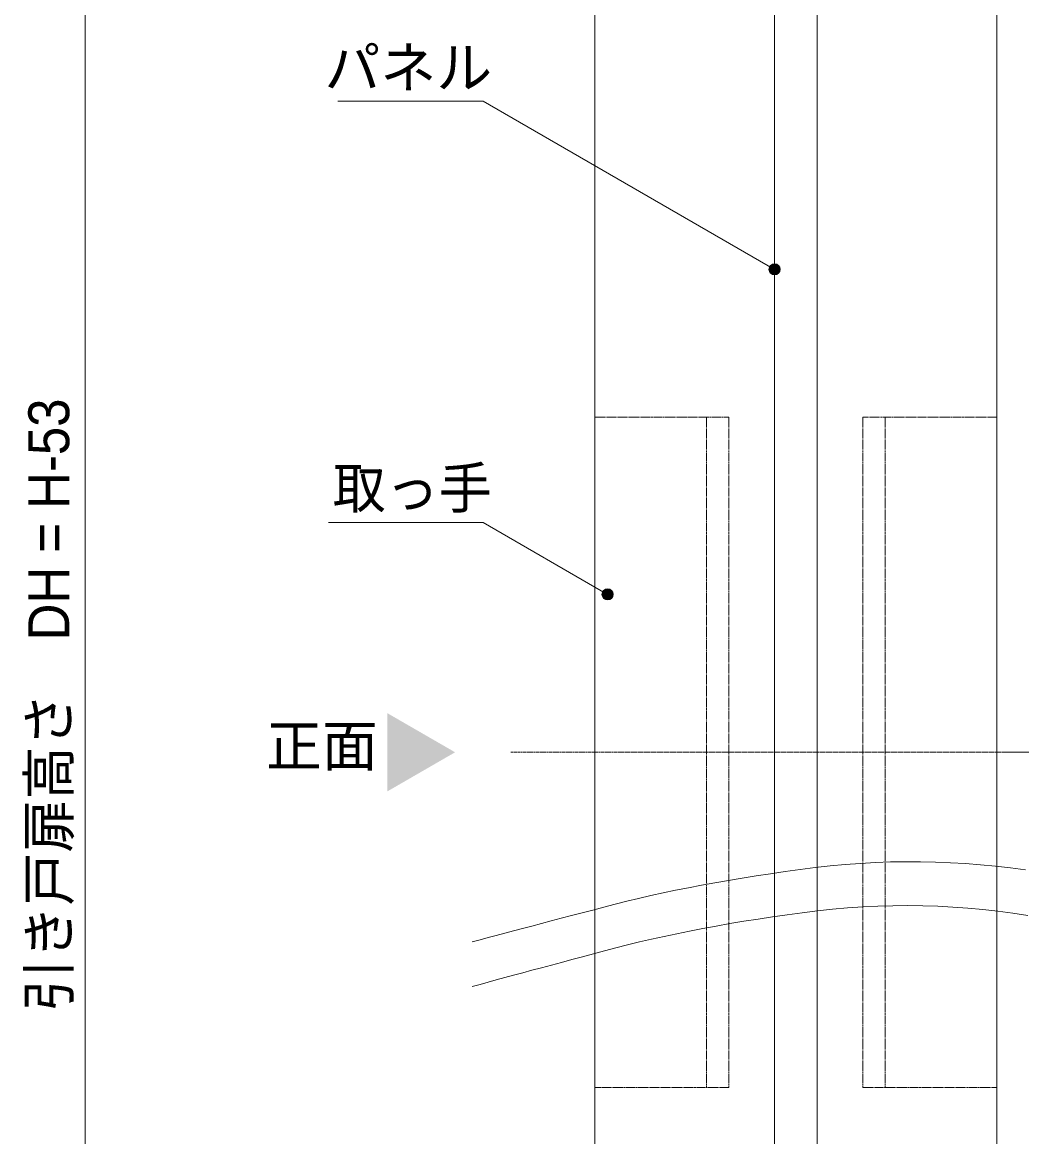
# Model space of a CAD drawing. Units: millimetres, scale not verified. Extents: x -6062 to 6062, y -3045 to 3045.
# Drawn here: x 286 to 1181, y -1019 to -22 of the extents above; entities that cross this region are included whole.
import ezdxf
from ezdxf.enums import TextEntityAlignment as Align

# ---------------------------------------------------------------- set-up
doc = ezdxf.new("R2010")
doc.units = ezdxf.units.MM
doc.header["$LTSCALE"] = 20
doc.linetypes.add('USER1', pattern=[2.91, 1.76, -0.4, 0.35, -0.4])
doc.linetypes.add('USER2', pattern=[10.5, 8, -0.5, 0.5, -0.5, 0.5, -0.5])
for name, color, linetype, lineweight in [('0-0_3一般', 7, 'Continuous', 15), ('0-1_2寸法-3', 7, 'Continuous', 15), ('0-2_2寸法-1', 7, 'Continuous', 15)]:
    doc.layers.add(name, color=color, linetype=linetype, lineweight=lineweight)
doc.styles.add('ＭＳ Ｐゴシック', font='')
doc.styles.get('ＭＳ Ｐゴシック').set_extended_font_data('MS PGothic')

# ---------------------------------------------------------------- blocks, each defined once
blk = doc.blocks.new('グループ-7')
at = {"layer": '0-0_3一般'}
for p, q in [((54943.7, 6700), (54943.7, -32004.9)), ((55703.7, -32004.9), (55703.7, 6700))]:
    blk.add_line(p, q, dxfattribs=at)
blk.add_lwpolyline([(58923.7, 11900), (58923.7, -37500), (51723.7, -37500), (51723.7, 11900)], close=True, dxfattribs=at)
blk = doc.blocks.new('グループ-9')
at = {"layer": '0-0_3一般'}
blk.add_blockref('グループ-7', (0, 0), dxfattribs=at)
blk = doc.blocks.new('グループ-10')
at = {"layer": '0-0_3一般'}
for p, q in [((54943.7, -32300), (54943.7, 6700)), ((55703.7, 6700), (55703.7, -32300))]:
    blk.add_line(p, q, dxfattribs=at)
at = {"layer": '0-0_3一般', "linetype": 'USER2'}
for p, q in [((53723.7, -7500), (53723.7, -19500)), ((56923.7, -7500), (56923.7, -19500))]:
    blk.add_line(p, q, dxfattribs=at)
at = {"layer": '0-0_3一般', "linetype": 'USER1'}
for p, q in [((50223.2, -13500), (60517.2, -13500)), ((59023.2, -13500), (69317.2, -13500))]:
    blk.add_line(p, q, dxfattribs=at)
at = {"layer": '0-0_3一般'}
blk.add_lwpolyline([(58923.7, 11900), (58923.7, -37200), (51723.7, -37200), (51723.7, 11900)], dxfattribs=at)
at = {"layer": '0-0_3一般', "linetype": 'USER2'}
for points in [[(51723.7, -7500), (54123.7, -7500), (54123.7, -19500), (51723.7, -19500)], [(56523.7, -19500), (58923.7, -19500), (58923.7, -7500), (56523.7, -7500)]]:
    blk.add_lwpolyline(points, close=True, dxfattribs=at)
blk = doc.blocks.new('グループ-11')
at = {"layer": '0-0_3一般'}
for points in [[(49531, -16893.8), (49669.5, -16856.7), (49812.6, -16818.4), (49960.3, -16779), (50112.6, -16738.5), (50269.4, -16696.9), (50430.9, -16654.2), (50596.9, -16610.4), (50767.6, -16565.4), (50942.8, -16519.3), (51122.6, -16472.1), (51307, -16423.8), (51495.9, -16374.3), (51689.5, -16323.8), (51887.7, -16272.1), (52090.4, -16219.3), (52297.6, -16167), (52509.4, -16115.8), (52725.6, -16066), (52946.3, -16017.4), (53171.4, -15970), (53401.1, -15923.9), (53635.2, -15879), (53873.8, -15835.4), (54116.9, -15793), (54364.4, -15751.8), (54616.5, -15711.9), (54873, -15673.2), (55134, -15635.8), (55399.4, -15599.6), (55669.1, -15564.9), (55939.6, -15534.5), (56209.9, -15509.2), (56479.9, -15489.1), (56749.7, -15474.1), (57019.2, -15464.2), (57288.5, -15459.5), (57557.6, -15460), (57826.4, -15465.5), (58095, -15476.3)], [(58095, -15476.3), (58363.4, -15492.1), (58631.5, -15513.2), (58899.4, -15539.3), (59167.1, -15570.6), (59434.5, -15607.1)], [(49531, -17693.8), (49669.7, -17655.8), (49813.1, -17616.6), (49961.1, -17576.3), (50113.9, -17534.8), (50271.3, -17492.1), (50433.3, -17448.2), (50600.1, -17403.2), (50771.5, -17357.1), (50947.6, -17309.7), (51128.4, -17261.2), (51313.8, -17211.5), (51504, -17160.7), (51698.8, -17108.7), (51898.2, -17055.5), (52102.4, -17001.4), (52311.1, -16948.1), (52524.3, -16896.2), (52742.2, -16845.4), (52964.6, -16796), (53191.5, -16747.9), (53423.1, -16701), (53659.2, -16655.4), (53899.8, -16611), (54145, -16567.9), (54394.8, -16526.1), (54649.1, -16485.6), (54908.1, -16446.4), (55171.5, -16408.4), (55439.6, -16371.7), (55710.4, -16337.7), (55981.1, -16309), (56251.5, -16285.6), (56521.7, -16267.6), (56791.7, -16254.8), (57061.4, -16247.4), (57330.9, -16245.3), (57600.1, -16248.5), (57869.1, -16257.1), (58137.9, -16270.9)], [(58137.9, -16270.9), (58406.4, -16290.1), (58674.7, -16314.6), (58942.7, -16344.4), (59210.5, -16379.5), (59477.9, -16419.8)]]:
    blk.add_lwpolyline(points, dxfattribs=at)
for name in ['グループ-10', 'グループ-9']:
    blk.add_blockref(name, (0, 0), dxfattribs=at)

msp = doc.modelspace()

# ---------------------------------------------------------------- hatches: boundary and pattern name
at = {"layer": '0-1_2寸法-3'}
for points in [[(964.69, -242.7, 1), (954.68, -242.7, 1)], [(815.19, -533.66, 1), (805.18, -533.66, 1)]]:
    msp.add_hatch(color=256, dxfattribs=at).paths.add_polyline_path(points)

# ---------------------------------------------------------------- linework, layer by layer
for points in [[(959.68, -242.7), (698.68, -92.01), (568.65, -92.01)], [(810.18, -533.66), (698.68, -469.29), (560.16, -469.29)]]:
    msp.add_lwpolyline(points, dxfattribs=at)
for centre in [(959.68, -242.7), (810.18, -533.66)]:
    msp.add_circle(centre, 5.01, dxfattribs=at)
msp.add_solid([(612.91, -639.93), (673.66, -675), (612.91, -710.07)], dxfattribs=at)
at = {"layer": '0-2_2寸法-1'}
msp.add_line((342.31, 582.29), (342.31, -1862.29), dxfattribs=at)

# ---------------------------------------------------------------- block references
at = {"layer": '0-0_3一般', "xscale": 0.05, "yscale": 0.05}
msp.add_blockref('グループ-11', (-1787.5, 0), dxfattribs=at)

# ---------------------------------------------------------------- texts
at = {"layer": '0-1_2寸法-3', "style": 'ＭＳ Ｐゴシック'}
for s, height, p in [('パネル', 36.69, (556.68, -91.36)), ('正面', 36.66, (504.44, -698.58))]:
    msp.add_text(s, height=height, dxfattribs=at).set_placement(p, align=Align.BOTTOM_LEFT)
at = {"layer": '0-1_2寸法-3', "style": 'ＭＳ Ｐゴシック', "width": 0.95}
msp.add_text('取っ手', height=36.66, dxfattribs=at).set_placement((564.02, -467.69), align=Align.BOTTOM_LEFT)
at = {"layer": '0-2_2寸法-1', "style": 'ＭＳ Ｐゴシック', "width": 0.95}
msp.add_text('引き戸扉高さ\u3000DH = H-53', height=36.66, rotation=90, dxfattribs=at).set_placement((339.19, -907.33), align=Align.BOTTOM_LEFT)

doc.saveas('drawing.dxf')
